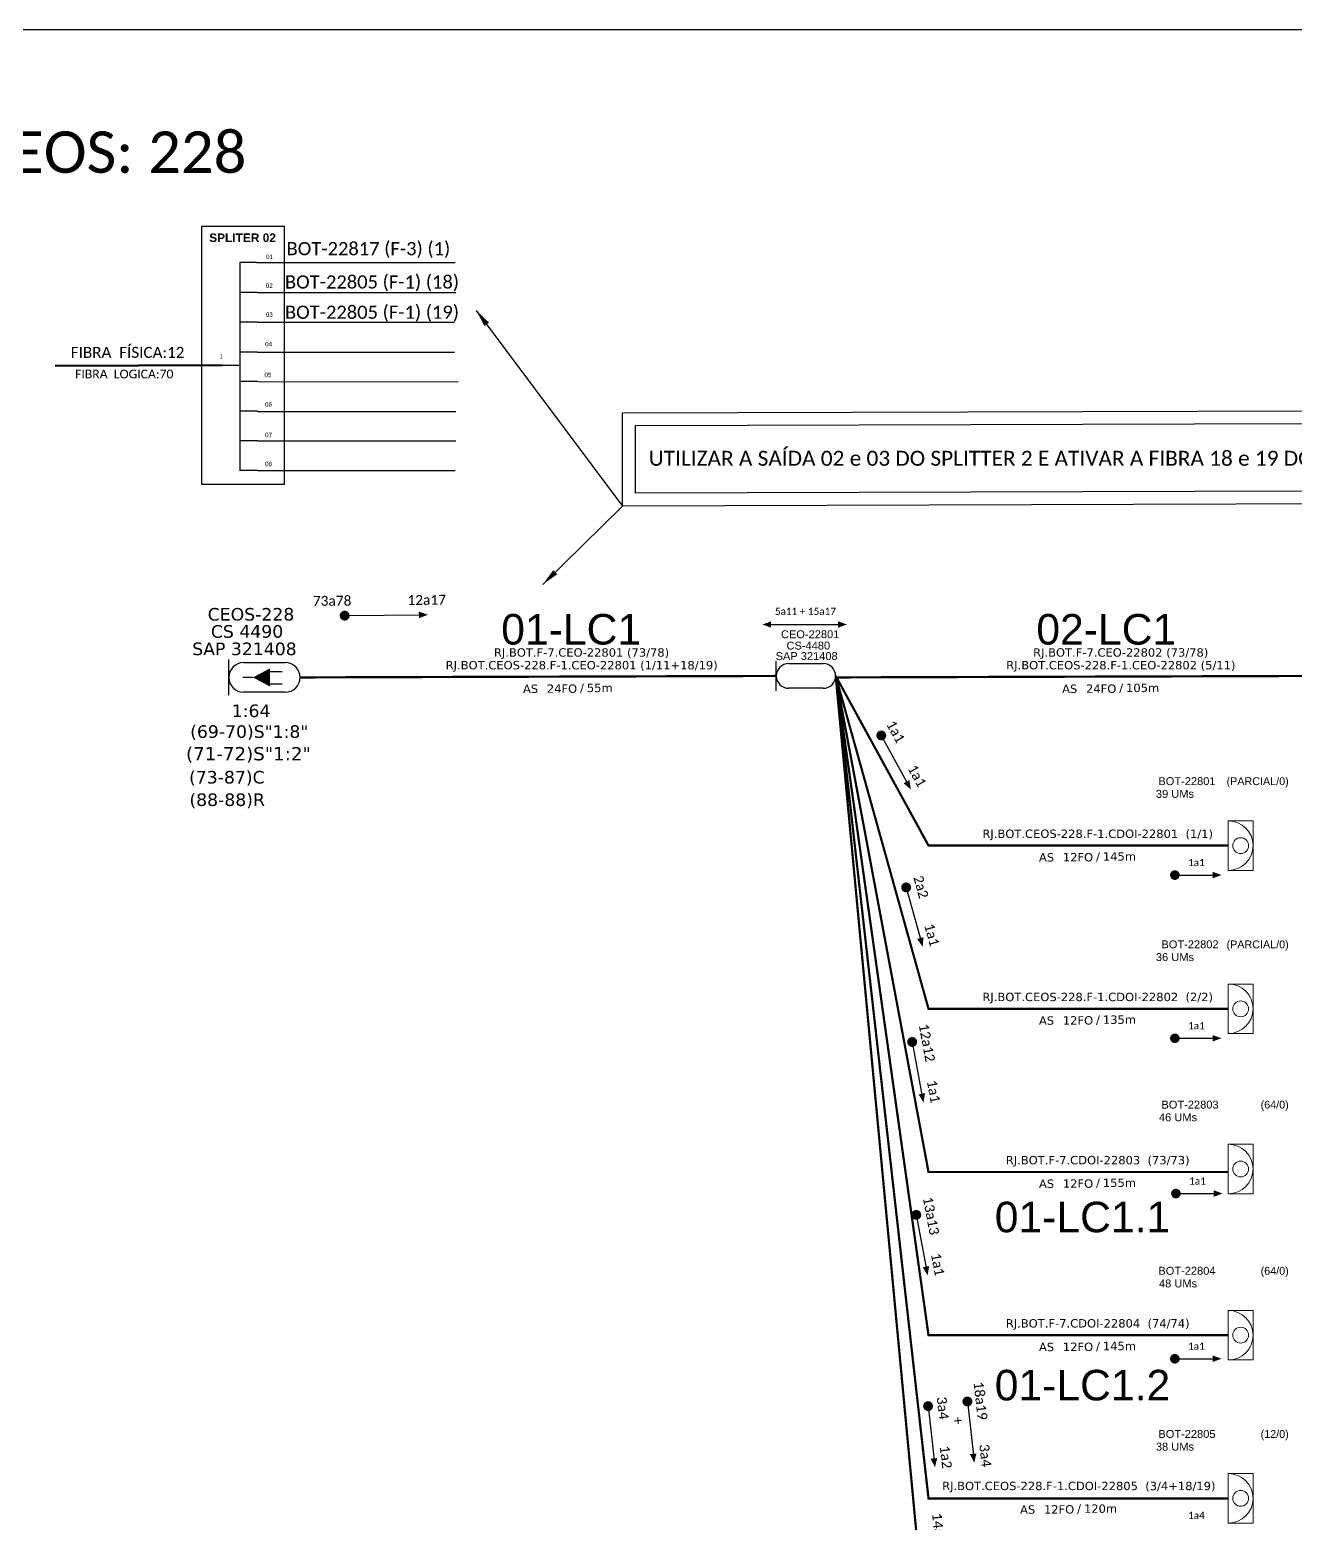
# Model space of a CAD drawing. Header units: millimetres. Extents: x 27927 to 28766, y 293409 to 294003.
# Drawn here: x 28255.1 to 28545.1, y 293661.2 to 294003.5 of the extents above; entities that cross this region are included whole.
import ezdxf
from ezdxf.enums import TextEntityAlignment as Align

# ---------------------------------------------------------------- set-up
doc = ezdxf.new("R2010")
doc.units = ezdxf.units.MM
for name, color, linetype, lineweight in [("20.0-LEGENDA DOS CDO'S", 1, 'Continuous', 0), ('20.1-CDO_INTERIOR', 1, 'Continuous', 0), ('20.2-CDO_POSTE', 1, 'Continuous', 5), ('40.1-ETIQUETAS', 1, 'Continuous', 20)]:
    doc.layers.add(name, color=color, linetype=linetype, lineweight=lineweight)
for name, color, linetype in [('20.4-CEOS', 1, 'Continuous'), ('CAP a instalar', 1, 'Continuous'), ('CD a instalar', 1, 'Continuous'), ('SETA', 7, 'Continuous'), ('texto', 255, 'Continuous'), ('UNIFILAR', 7, 'Continuous')]:
    doc.layers.add(name, color=color, linetype=linetype)
doc.styles.add('ARIAL', font='arial.ttf')
doc.styles.add('MtXpl_Calibri', font='calibri.ttf')
doc.styles.add('siredit', font='verdana.ttf')
doc.styles.get("Standard").update_dxf_attribs({"font": 'arial.ttf'})
doc.styles.add('WMF-Calibri0', font='calibri.ttf')
doc.linetypes.add('FENCELINE1', pattern='A,0.25,-0.1,[133,ltypeshp.shx,S=0.1,R=0,X=-0.1,Y=0],-0.1,1', length=1.45)
doc.dimstyles.get("Standard").update_dxf_attribs({"dimtxt": 0.18, "dimasz": 0.18, "dimexe": 0.18, "dimexo": 0.0625, "dimgap": 0.09, "dimtad": 0, "dimtih": 1, "dimtoh": 1, "dimdec": 4, "dimzin": 0, "dimdsep": 46, "dimtxsty": 'Standard', "dimcen": 0.09, "dimadec": 0, "dimazin": 0, "dimtfac": 1, "dimtdec": 4, "dimtofl": 0, "dimtmove": 0, "dimatfit": 3, "dimfxl": 0, "dimtolj": 1, "dimtzin": 0, "dimarcsym": 0})

# ---------------------------------------------------------------- blocks, each defined once
blk = doc.blocks.new('ETIQUETA_RS5F')
at = {"layer": '40.1-ETIQUETAS', "color": 0, "style": 'siredit'}
blk.add_text('/', height=1.5, dxfattribs=at).set_placement((1.58, -1.95), align=Align.MIDDLE_RIGHT)
for tag, p in [('ETIQUETA_R_SECUNDARIA', (1.21, 2.1)), ('ETIQUETA_R_PRIMARIA', (1.21, 4.1)), ('F_ATIVAS/F_MORTAS', (1.14, -4.24))]:
    blk.add_attdef(tag, text='', height=1.5, dxfattribs=at).set_placement(p, align=Align.MIDDLE_CENTER)
for tag, p in [('TIPO_CABO', (-6.58, -2.12)), ('CAP_CABO', (0.4, -2.09))]:
    blk.add_attdef(tag, text='', height=1.5, dxfattribs=at).set_placement(p, align=Align.MIDDLE_RIGHT)
blk.add_attdef('METROS', text='', height=1.5, dxfattribs=at).set_placement((2.14, -1.95), align=Align.MIDDLE_LEFT)
for tag, p in [('FUSÃO_1', (0.85, -8.39)), ('FUSÃO_2', (0.85, -10.6)), ('FUSÃO_3', (0.85, -12.93)), ('FUSÃO_4', (0.85, -15.14)), ('FUSÃO_5', (0.85, -17.16))]:
    blk.add_attdef(tag, text='', height=1.5, dxfattribs=at).set_placement(p, align=Align.CENTER)
blk = doc.blocks.new('CDOI_INT')
at = {"layer": '20.1-CDO_INTERIOR', "color": 0, "lineweight": 18}
blk.add_lwpolyline([(4.25, -4.25), (4.25, 4.25), (0, 4.25), (0, -4.25)], close=True, dxfattribs=at)
blk.add_circle((2.12, 0), 1.36, dxfattribs=at)
blk.add_arc((0, 0), 4.25, 270, 90, dxfattribs=at)
at = {"layer": "20.0-LEGENDA DOS CDO'S", "color": 0, "style": 'ARIAL'}
for tag, p in [('CDO_N', (-0.08, 10.38)), ('SPLITER_1', (21.18, 10.38)), ('SURVEY', (-0.08, 8.2)), ('SPLITER_2', (21.19, 8.68)), ('SAP', (-0.08, 6.23)), ('1:XX', (5.94, -2.22)), ('UMS', (5.94, -4.24))]:
    blk.add_attdef(tag, p, '', height=1.36, dxfattribs=at)
blk.add_attdef('FIBRAS_UTILIZADAS', text='', height=1.36, dxfattribs=at).set_placement((15.34, 10.38), align=Align.CENTER)
blk = doc.blocks.new('CDOE-TEXTO PADRÃO')
at = {"layer": "20.0-LEGENDA DOS CDO'S", "color": 0, "style": 'ARIAL'}
for tag, p in [('CDO_N', (0.49, 7.39)), ('SAP', (0.51, 1.67)), ('CORDOALHA', (0.5, 4.33)), ('SPLITER_1', (0.59, -0.91)), ('SPLITER_2', (0.6, -3.55)), ('(XX-XX_F)S', (0.54, -8.29)), ('(XX-XX_L)S', (0.55, -10.83)), ('UMS', (0.55, -13.15))]:
    blk.add_attdef(tag, p, '', height=1.7, rotation=0.118, dxfattribs=at)
blk.add_attdef('FIBRAS_UTILIZADAS', text='', height=1.7, rotation=0.118, dxfattribs=at).set_placement((19.77, 7.43), align=Align.CENTER)
blk = doc.blocks.new('CEO')
at = {"layer": '20.4-CEOS', "color": 0}
for p, q in [((33949.46, 58973.81), (33949.46, 58980.64)), ((33952.29, 58980.06), (33960.24, 58980.06)), ((33960.24, 58974.39), (33952.29, 58974.39))]:
    blk.add_line(p, q, dxfattribs=at)
for centre, start, end in [((33952.29, 58977.22), 90, 270), ((33960.24, 58977.22), 270, 90)]:
    blk.add_arc(centre, 2.83, start, end, dxfattribs=at)
at = {"layer": '20.4-CEOS', "color": 7, "style": 'siredit'}
for tag, p in [('Nº_DA_CEOS', (33956.27, 58990.52)), ('LOCAL', (33956.27, 58987.31)), ('SAP', (33956.27, 58983.82)), ('RACIO_SPLITAGEM', (33956.27, 58972.74)), ('FIBRAS_SPLITTER', (33956.27, 58968.71)), ('FIBRAS_TOP_C', (33956.27, 58965.14)), ('RESERVA_FINAIS', (33956.27, 58962.02))]:
    blk.add_attdef(tag, text='', height=2.4, dxfattribs=at).set_placement(p, align=Align.TOP_CENTER)

msp = doc.modelspace()

# ---------------------------------------------------------------- linework, layer by layer
msp.add_lwpolyline([(27927.35, 293409.45), (28765.92, 293409.45), (28765.92, 294003.45), (27927.35, 294003.45), (27927.35, 293409.45)])
at = {"color": 7}
msp.add_lwpolyline([(28294.41, 293899.34), (28313.42, 293899.34), (28313.42, 293958.36), (28294.41, 293958.36)], close=True, dxfattribs=at)
at = {"color": 1}
for points in [[(28390.94, 293915.68), (28601.79, 293916.29), (28601.79, 293894.94), (28390.94, 293894.32)], [(28393.87, 293912.74), (28598.85, 293913.36), (28598.85, 293897.87), (28393.87, 293897.26)]]:
    msp.add_lwpolyline(points, close=True, dxfattribs=at)
at = {"color": 7, "const_width": 1.13}
for points in [[(28326.68, 293869.2, 1), (28327.81, 293869.21, 1)], [(28449.98, 293842.23, 1), (28450.52, 293841.24, 1)], [(28455.79, 293807.46, 1), (28456.1, 293806.38, 1)], [(28457.22, 293772.05, 1), (28457.43, 293770.94, 1)], [(28458.17, 293732.42, 1), (28458.38, 293731.31, 1)], [(28469.91, 293689.66, 1), (28470.04, 293688.54, 1)], [(28460.9, 293688.6, 1), (28461.04, 293687.48, 1)]]:
    msp.add_lwpolyline(points, format="xyb", close=True, dxfattribs=at)
at = {"const_width": 1.1}
for points in [[(28516.99, 293809.73, 1), (28518.09, 293809.73, 1)], [(28516.99, 293772.33, 1), (28518.09, 293772.33, 1)], [(28517.24, 293736.74, 1), (28518.34, 293736.74, 1)], [(28516.99, 293698.89, 1), (28518.09, 293698.89, 1)]]:
    msp.add_lwpolyline(points, format="xyb", close=True, dxfattribs=at)
at = {"layer": '20.4-CEOS', "color": 5}
for p, q in [((28304.08, 293858.44), (28313.62, 293858.44)), ((28313.62, 293851.64), (28304.08, 293851.64))]:
    msp.add_line(p, q, dxfattribs=at)
for points in [[(28300.68, 293850.94), (28300.68, 293859.14)], [(28306.22, 293855.04), (28303.92, 293855.04)], [(28309.98, 293856.39), (28312.88, 293856.39)], [(28309.98, 293853.56), (28312.88, 293853.56)]]:
    msp.add_lwpolyline(points, dxfattribs=at)
msp.add_lwpolyline([(28306.22, 293855.04, 0, 4.2, 0), (28310.15, 293855.04, 4.2, 4.2, 0)], format="xyseb", dxfattribs=at)
for centre, start, end in [((28304.08, 293855.04), 90, 270), ((28313.62, 293855.04), 270, 90)]:
    msp.add_arc(centre, 3.4, start, end, dxfattribs=at)
at = {"layer": 'CAP a instalar', "color": 5, "linetype": 'FENCELINE1', "ltscale": 5, "const_width": 0.513}
msp.add_lwpolyline([(28317.02, 293855.04), (28426.17, 293855.38)], dxfattribs=at)
at = {"layer": 'CAP a instalar', "color": 0, "linetype": 'FENCELINE1', "ltscale": 5.3, "const_width": 0.513}
for points in [[(28529.79, 293629.49), (28461.07, 293629.49), (28439.79, 293855.38)], [(28529.79, 293704.29), (28461.07, 293704.29), (28439.79, 293855.38)], [(28529.79, 293741.7), (28461.07, 293741.7), (28439.79, 293855.38)]]:
    msp.add_lwpolyline(points, dxfattribs=at)
at = {"layer": 'CAP a instalar', "color": 0, "linetype": 'FENCELINE1', "ltscale": 5, "const_width": 0.513}
msp.add_lwpolyline([(28439.79, 293855.04), (28548.94, 293855.38)], dxfattribs=at)
at = {"layer": 'CD a instalar', "color": 8, "linetype": 'FENCELINE1', "ltscale": 5, "const_width": 0.513}
for points in [[(28529.79, 293816.51), (28461.07, 293816.51), (28439.79, 293855.39)], [(28529.79, 293779.1), (28461.07, 293779.1), (28439.79, 293855.38)]]:
    msp.add_lwpolyline(points, dxfattribs=at)
at = {"layer": 'CD a instalar', "color": 1, "linetype": 'FENCELINE1', "ltscale": 5, "const_width": 0.513}
msp.add_lwpolyline([(28529.79, 293666.89), (28461.07, 293666.89), (28439.79, 293855.38)], dxfattribs=at)
at = {"layer": 'SETA', "color": 7}
for points in [[(28327.24, 293869.21), (28345.32, 293869.38)], [(28450.25, 293841.74), (28456.55, 293830.2)], [(28455.95, 293806.92), (28459.46, 293794.26)], [(28457.33, 293771.5), (28459.73, 293758.57)], [(28458.27, 293731.86), (28460.68, 293718.94)], [(28460.97, 293688.04), (28462.43, 293674.98)], [(28469.97, 293689.1), (28471.43, 293676.04)]]:
    msp.add_lwpolyline(points, dxfattribs=at)
at = {"layer": 'SETA'}
for points in [[(28424.23, 293867.16), (28441.11, 293867.16)], [(28517.54, 293809.73), (28526.98, 293809.73)], [(28517.54, 293772.33), (28526.98, 293772.33)], [(28517.79, 293736.74), (28527.23, 293736.74)], [(28517.54, 293698.89), (28526.98, 293698.89)]]:
    msp.add_lwpolyline(points, dxfattribs=at)
at = {"layer": 'SETA', "color": 7}
for points in [[(28344.23, 293870.13), (28346.32, 293869.4), (28344.26, 293868.62)], [(28456.69, 293831.51), (28457.04, 293829.34), (28455.37, 293830.78)], [(28459.9, 293795.5), (28459.74, 293793.3), (28458.45, 293795.09)], [(28460.28, 293759.78), (28459.93, 293757.6), (28458.8, 293759.49)], [(28461.22, 293720.14), (28460.87, 293717.97), (28459.74, 293719.86)], [(28472.06, 293677.2), (28471.55, 293675.06), (28470.56, 293677.02)], [(28463.06, 293676.13), (28462.55, 293673.99), (28461.56, 293675.96)]]:
    msp.add_solid(points, dxfattribs=at)
at = {"layer": 'SETA'}
for points in [[(28424.99, 293867.9), (28422.98, 293867.17), (28424.99, 293866.44)], [(28440.35, 293867.9), (28442.36, 293867.17), (28440.35, 293866.44)], [(28526.23, 293810.48), (28528.24, 293809.74), (28526.23, 293809.01)], [(28526.23, 293773.07), (28528.24, 293772.34), (28526.23, 293771.61)], [(28526.47, 293737.49), (28528.48, 293736.76), (28526.47, 293736.02)], [(28526.23, 293699.63), (28528.24, 293698.9), (28526.23, 293698.17)]]:
    msp.add_solid(points, dxfattribs=at)
at = {"layer": 'UNIFILAR', "color": 7, "linetype": 'Continuous'}
for p, q in [((28303.18, 293950.17), (28303.18, 293902.4)), ((28307.05, 293950.17), (28303.18, 293950.17)), ((28307.24, 293943.26), (28303.38, 293943.26)), ((28307.24, 293936.45), (28303.38, 293936.45)), ((28299.17, 293926.6), (28303.16, 293926.6)), ((28307.24, 293929.61), (28303.38, 293929.61)), ((28307.24, 293922.83), (28303.38, 293922.83)), ((28307.24, 293916.04), (28303.38, 293916.04)), ((28307.24, 293909.24), (28303.38, 293909.24)), ((28307.24, 293902.44), (28303.38, 293902.44))]:
    msp.add_line(p, q, dxfattribs=at)
at = {"layer": 'UNIFILAR', "color": 10, "linetype": 'Continuous'}
for p, q in [((28307.05, 293950.17), (28352.56, 293950.16)), ((28307.24, 293943.26), (28352.75, 293943.25)), ((28307.24, 293936.46), (28352.41, 293936.46)), ((28307.24, 293929.62), (28352.41, 293929.61)), ((28307.24, 293922.83), (28353.27, 293922.82)), ((28307.24, 293916.02), (28352.75, 293916.01)), ((28307.24, 293909.25), (28352.75, 293909.25)), ((28307.24, 293902.47), (28352.56, 293902.46))]:
    msp.add_line(p, q, dxfattribs=at)
at = {"layer": 'UNIFILAR', "color": 1, "linetype": 'Continuous', "lineweight": 60}
msp.add_line((28299.17, 293926.6), (28260.9, 293926.48), dxfattribs=at)

# ---------------------------------------------------------------- block references
at = {"color": 5}
msp.add_blockref('CEO', (-5523.29, 234878.16), dxfattribs=at)
at = {"layer": '20.2-CDO_POSTE', "color": 5}
ref = msp.add_blockref('CDOE-TEXTO PADRÃO', (28427.13, 293858.67), dxfattribs=dict(at, xscale=1.067418450900318, yscale=1.067418450900318, zscale=1.067418450900318))
ref.add_attrib('CDO_N', 'CEO-22801', (28427.25, 293864.02), dxfattribs={"layer": "20.0-LEGENDA DOS CDO'S", "color": 0, "height": 1.814, "rotation": 0.118, "style": 'ARIAL'})
ref.add_attrib('CORDOALHA', 'CS-4480', (28428.52, 293861.42), dxfattribs={"layer": "20.0-LEGENDA DOS CDO'S", "color": 0, "height": 1.814, "rotation": 0.118, "style": 'ARIAL'})
ref.add_attrib('SAP', 'SAP 321408', (28426.02, 293859.01), dxfattribs={"layer": "20.0-LEGENDA DOS CDO'S", "color": 0, "height": 1.814, "rotation": 0.118, "style": 'ARIAL'})
at = {"layer": '40.1-ETIQUETAS', "color": 0}
ref = msp.add_blockref('ETIQUETA_RS5F', (28503.65, 293855.15), dxfattribs=dict(at, xscale=1.280902120836367, yscale=1.280902120836367, zscale=1.280902120836367))
ref.add_attrib('ETIQUETA_R_PRIMARIA', 'RJ.BOT.F-7.CEO-22802 (73/78)', dxfattribs={"color": 0, "height": 1.9214, "style": 'siredit'}).set_placement((28505.12, 293860.76), align=Align.MIDDLE_CENTER)
ref.add_attrib('ETIQUETA_R_SECUNDARIA', 'RJ.BOT.CEOS-228.F-1.CEO-22802 (5/11)', dxfattribs={"color": 0, "height": 1.9214, "style": 'siredit'}).set_placement((28505.16, 293857.85), align=Align.MIDDLE_CENTER)
ref.add_attrib('TIPO_CABO', 'AS', dxfattribs={"color": 0, "height": 1.921, "style": 'siredit'}).set_placement((28495.17, 293852.44), align=Align.MIDDLE_RIGHT)
ref.add_attrib('CAP_CABO', '24FO', dxfattribs={"color": 0, "height": 1.921, "style": 'siredit'}).set_placement((28504.12, 293852.47), align=Align.MIDDLE_RIGHT)
ref.add_attrib('METROS', '105m', dxfattribs={"color": 0, "height": 1.921, "style": 'siredit'}).set_placement((28506.35, 293852.65), align=Align.MIDDLE_LEFT)
at = {"layer": 'CAP a instalar', "color": 0, "linetype": 'FENCELINE1', "ltscale": 5}
ref = msp.add_blockref('CDOI_INT', (28529.79, 293742.38), dxfattribs=dict(at, xscale=1.33473017723919, yscale=1.33473017723919, zscale=1.33473017723919))
ref.add_attrib('CDO_N', 'BOT-22803   ', dxfattribs={"layer": "20.0-LEGENDA DOS CDO'S", "color": 0, "height": 1.8156, "style": 'ARIAL'}).set_placement((28529.68, 293756.23), align=Align.RIGHT)
ref.add_attrib('FIBRAS_UTILIZADAS', '        (64/0)', dxfattribs={"layer": "20.0-LEGENDA DOS CDO'S", "color": 0, "height": 1.7905, "style": 'ARIAL', "width": 0.986168}).set_placement((28543.64, 293756.23), align=Align.RIGHT)
ref.add_attrib('SURVEY', '46 UMs          ', dxfattribs={"layer": "20.0-LEGENDA DOS CDO'S", "color": 0, "height": 1.8156, "style": 'ARIAL'}).set_placement((28529.68, 293753.32), align=Align.RIGHT)
at = {"layer": 'CAP a instalar', "color": 0, "linetype": 'FENCELINE1', "ltscale": 5.3}
ref = msp.add_blockref('ETIQUETA_RS5F', (28498.34, 293741.72), dxfattribs=dict(at, xscale=1.280902120837365, yscale=1.280902120837365, zscale=1.280902120837365))
ref.add_attrib('ETIQUETA_R_SECUNDARIA', 'RJ.BOT.F-7.CDOI-22803  (73/73)', dxfattribs={"layer": '40.1-ETIQUETAS', "color": 0, "height": 1.9214, "style": 'siredit'}).set_placement((28499.85, 293744.41), align=Align.MIDDLE_CENTER)
ref.add_attrib('TIPO_CABO', 'AS', dxfattribs={"layer": '40.1-ETIQUETAS', "color": 0, "height": 1.921, "style": 'siredit'}).set_placement((28489.86, 293739.01), align=Align.MIDDLE_RIGHT)
ref.add_attrib('CAP_CABO', '12FO', dxfattribs={"layer": '40.1-ETIQUETAS', "color": 0, "height": 1.921, "style": 'siredit'}).set_placement((28498.81, 293739.04), align=Align.MIDDLE_RIGHT)
ref.add_attrib('METROS', '155m', dxfattribs={"layer": '40.1-ETIQUETAS', "color": 0, "height": 1.921, "style": 'siredit'}).set_placement((28501.04, 293739.22), align=Align.MIDDLE_LEFT)
at = {"layer": 'CAP a instalar', "color": 0, "linetype": 'FENCELINE1', "ltscale": 5}
ref = msp.add_blockref('CDOI_INT', (28529.79, 293704.29), dxfattribs=dict(at, xscale=1.33473017723919, yscale=1.33473017723919, zscale=1.33473017723919))
ref.add_attrib('CDO_N', 'BOT-22804    ', dxfattribs={"layer": "20.0-LEGENDA DOS CDO'S", "color": 0, "height": 1.8156, "style": 'ARIAL'}).set_placement((28529.68, 293718.15), align=Align.RIGHT)
ref.add_attrib('FIBRAS_UTILIZADAS', '        (64/0)', dxfattribs={"layer": "20.0-LEGENDA DOS CDO'S", "color": 0, "height": 1.7905, "style": 'ARIAL', "width": 0.986168}).set_placement((28543.64, 293718.15), align=Align.RIGHT)
ref.add_attrib('SURVEY', '48 UMs          ', dxfattribs={"layer": "20.0-LEGENDA DOS CDO'S", "color": 0, "height": 1.8156, "style": 'ARIAL'}).set_placement((28529.68, 293715.24), align=Align.RIGHT)
at = {"layer": 'CAP a instalar', "color": 0, "linetype": 'FENCELINE1', "ltscale": 5.3}
ref = msp.add_blockref('ETIQUETA_RS5F', (28498.34, 293704.31), dxfattribs=dict(at, xscale=1.280902120837365, yscale=1.280902120837365, zscale=1.280902120837365))
ref.add_attrib('ETIQUETA_R_SECUNDARIA', 'RJ.BOT.F-7.CDOI-22804  (74/74)', dxfattribs={"layer": '40.1-ETIQUETAS', "color": 0, "height": 1.9214, "style": 'siredit'}).set_placement((28499.85, 293707.01), align=Align.MIDDLE_CENTER)
ref.add_attrib('TIPO_CABO', 'AS', dxfattribs={"layer": '40.1-ETIQUETAS', "color": 0, "height": 1.921, "style": 'siredit'}).set_placement((28489.86, 293701.6), align=Align.MIDDLE_RIGHT)
ref.add_attrib('CAP_CABO', '12FO', dxfattribs={"layer": '40.1-ETIQUETAS', "color": 0, "height": 1.921, "style": 'siredit'}).set_placement((28498.81, 293701.63), align=Align.MIDDLE_RIGHT)
ref.add_attrib('METROS', '145m', dxfattribs={"layer": '40.1-ETIQUETAS', "color": 0, "height": 1.921, "style": 'siredit'}).set_placement((28501.04, 293701.81), align=Align.MIDDLE_LEFT)
at = {"layer": 'CD a instalar', "color": 8, "linetype": 'FENCELINE1', "ltscale": 5}
ref = msp.add_blockref('CDOI_INT', (28529.79, 293816.5), dxfattribs=dict(at, xscale=1.33473017723919, yscale=1.33473017723919, zscale=1.33473017723919))
ref.add_attrib('CDO_N', 'BOT-22801    ', dxfattribs={"layer": "20.0-LEGENDA DOS CDO'S", "color": 0, "height": 1.8156, "style": 'ARIAL'}).set_placement((28529.68, 293830.36), align=Align.RIGHT)
ref.add_attrib('FIBRAS_UTILIZADAS', '        (PARCIAL/0)', dxfattribs={"layer": "20.0-LEGENDA DOS CDO'S", "color": 0, "height": 1.7905, "style": 'ARIAL', "width": 0.986168}).set_placement((28543.64, 293830.36), align=Align.RIGHT)
ref.add_attrib('SURVEY', '    39 UMs           ', dxfattribs={"layer": "20.0-LEGENDA DOS CDO'S", "color": 0, "height": 1.8156, "style": 'ARIAL'}).set_placement((28529.68, 293827.45), align=Align.RIGHT)
ref = msp.add_blockref('ETIQUETA_RS5F', (28498.34, 293816.52), dxfattribs=dict(at, xscale=1.280902120837365, yscale=1.280902120837365, zscale=1.280902120837365))
ref.add_attrib('ETIQUETA_R_SECUNDARIA', 'RJ.BOT.CEOS-228.F-1.CDOI-22801  (1/1)', dxfattribs={"layer": '40.1-ETIQUETAS', "color": 0, "height": 1.9214, "style": 'siredit'}).set_placement((28499.85, 293819.21), align=Align.MIDDLE_CENTER)
ref.add_attrib('TIPO_CABO', 'AS', dxfattribs={"layer": '40.1-ETIQUETAS', "color": 0, "height": 1.921, "style": 'siredit'}).set_placement((28489.86, 293813.81), align=Align.MIDDLE_RIGHT)
ref.add_attrib('CAP_CABO', '12FO', dxfattribs={"layer": '40.1-ETIQUETAS', "color": 0, "height": 1.921, "style": 'siredit'}).set_placement((28498.81, 293813.84), align=Align.MIDDLE_RIGHT)
ref.add_attrib('METROS', '145m', dxfattribs={"layer": '40.1-ETIQUETAS', "color": 0, "height": 1.921, "style": 'siredit'}).set_placement((28501.04, 293814.02), align=Align.MIDDLE_LEFT)
ref = msp.add_blockref('CDOI_INT', (28529.79, 293779.1), dxfattribs=dict(at, xscale=1.33473017723919, yscale=1.33473017723919, zscale=1.33473017723919))
ref.add_attrib('CDO_N', 'BOT-22802   ', dxfattribs={"layer": "20.0-LEGENDA DOS CDO'S", "color": 0, "height": 1.8156, "style": 'ARIAL'}).set_placement((28529.68, 293792.96), align=Align.RIGHT)
ref.add_attrib('FIBRAS_UTILIZADAS', '        (PARCIAL/0)', dxfattribs={"layer": "20.0-LEGENDA DOS CDO'S", "color": 0, "height": 1.7905, "style": 'ARIAL', "width": 0.986168}).set_placement((28543.64, 293792.96), align=Align.RIGHT)
ref.add_attrib('SURVEY', '    36 UMs           ', dxfattribs={"layer": "20.0-LEGENDA DOS CDO'S", "color": 0, "height": 1.8156, "style": 'ARIAL'}).set_placement((28529.68, 293790.04), align=Align.RIGHT)
ref = msp.add_blockref('ETIQUETA_RS5F', (28498.34, 293779.12), dxfattribs=dict(at, xscale=1.280902120837365, yscale=1.280902120837365, zscale=1.280902120837365))
ref.add_attrib('ETIQUETA_R_SECUNDARIA', 'RJ.BOT.CEOS-228.F-1.CDOI-22802  (2/2)', dxfattribs={"layer": '40.1-ETIQUETAS', "color": 0, "height": 1.9214, "style": 'siredit'}).set_placement((28499.85, 293781.81), align=Align.MIDDLE_CENTER)
ref.add_attrib('TIPO_CABO', 'AS', dxfattribs={"layer": '40.1-ETIQUETAS', "color": 0, "height": 1.921, "style": 'siredit'}).set_placement((28489.86, 293776.41), align=Align.MIDDLE_RIGHT)
ref.add_attrib('CAP_CABO', '12FO', dxfattribs={"layer": '40.1-ETIQUETAS', "color": 0, "height": 1.921, "style": 'siredit'}).set_placement((28498.81, 293776.44), align=Align.MIDDLE_RIGHT)
ref.add_attrib('METROS', '135m', dxfattribs={"layer": '40.1-ETIQUETAS', "color": 0, "height": 1.921, "style": 'siredit'}).set_placement((28501.04, 293776.61), align=Align.MIDDLE_LEFT)
at = {"layer": 'CD a instalar', "color": 1, "linetype": 'FENCELINE1', "ltscale": 5}
ref = msp.add_blockref('CDOI_INT', (28529.79, 293666.89), dxfattribs=dict(at, xscale=1.33473017723919, yscale=1.33473017723919, zscale=1.33473017723919))
ref.add_attrib('CDO_N', 'BOT-22805    ', dxfattribs={"layer": "20.0-LEGENDA DOS CDO'S", "color": 0, "height": 1.8156, "style": 'ARIAL'}).set_placement((28529.68, 293680.75), align=Align.RIGHT)
ref.add_attrib('FIBRAS_UTILIZADAS', '        (12/0)', dxfattribs={"layer": "20.0-LEGENDA DOS CDO'S", "color": 0, "height": 1.7905, "style": 'ARIAL', "width": 0.986168}).set_placement((28543.64, 293680.75), align=Align.RIGHT)
ref.add_attrib('SURVEY', '    38 UMs           ', dxfattribs={"layer": "20.0-LEGENDA DOS CDO'S", "color": 0, "height": 1.8156, "style": 'ARIAL'}).set_placement((28529.68, 293677.84), align=Align.RIGHT)
ref = msp.add_blockref('ETIQUETA_RS5F', (28494, 293667.05), dxfattribs=dict(at, xscale=1.280902120837365, yscale=1.280902120837365, zscale=1.280902120837365))
ref.add_attrib('ETIQUETA_R_SECUNDARIA', 'RJ.BOT.CEOS-228.F-1.CDOI-22805  (3/4+18/19)', dxfattribs={"layer": '40.1-ETIQUETAS', "color": 0, "height": 1.9214, "style": 'siredit'}).set_placement((28495.52, 293669.74), align=Align.MIDDLE_CENTER)
ref.add_attrib('TIPO_CABO', 'AS', dxfattribs={"layer": '40.1-ETIQUETAS', "color": 0, "height": 1.921, "style": 'siredit'}).set_placement((28485.53, 293664.34), align=Align.MIDDLE_RIGHT)
ref.add_attrib('CAP_CABO', '12FO', dxfattribs={"layer": '40.1-ETIQUETAS', "color": 0, "height": 1.921, "style": 'siredit'}).set_placement((28494.47, 293664.37), align=Align.MIDDLE_RIGHT)
ref.add_attrib('METROS', '120m', dxfattribs={"layer": '40.1-ETIQUETAS', "color": 0, "height": 1.921, "style": 'siredit'}).set_placement((28496.71, 293664.54), align=Align.MIDDLE_LEFT)

# ---------------------------------------------------------------- texts
at = {"color": 1, "style": 'WMF-Calibri0'}
msp.add_text('UTILIZAR A SAÍDA 02 e 03 DO SPLITTER 2 E ATIVAR A FIBRA 18 e 19 DO CABO DE 24FO (F-1)', height=3.4259, dxfattribs=at).set_placement((28396.95, 293903.55))
at = {"color": 1, "style": 'MtXpl_Calibri'}
for s, p in [('18a19', (28471.4, 293693.52)), ('3a4', (28472.69, 293679.21))]:
    msp.add_text(s, height=2.261, rotation=276.3122, dxfattribs=at).set_placement(p)
at = {"style": 'MtXpl_Calibri'}
msp.add_text('+', height=2.26, rotation=276.3122, dxfattribs=at).set_placement((28466.63, 293685.45))
at = {"color": 5, "char_height": 2.2605, "width": 166.8764, "attachment_point": 5}
for s, insert, rotation in [('{\\fCalibri|b0|i0|c0|p34;\\C256;73a78}', (28324.36, 293872.59), 0.4433), ('{\\fCalibri|b0|i0|c0|p34;\\C256;12a17}', (28346.04, 293872.8), 0.4433), ('{\\fCalibri|b0|i0|c0|p34;\\C256;1a1}', (28453.54, 293842.59), 298.5659), ('{\\fCalibri|b0|i0|c0|p34;\\C256;1a1}', (28458.45, 293832.47), 298.5659), ('{\\fCalibri|b0|i0|c0|p34;\\C256;2a2}', (28459.34, 293807.01), 285.4552), ('{\\fCalibri|b0|i0|c0|p34;\\C256;1a1}', (28461.83, 293796.03), 285.4552), ('{\\fCalibri|b0|i0|c0|p34;\\C256;12a12}', (28460.72, 293771.29), 280.4745), ('{\\fCalibri|b0|i0|c0|p34;\\C256;1a1}', (28462.25, 293760.14), 280.4745), ('{\\fCalibri|b0|i0|c0|p34;\\C256;13a13}', (28461.66, 293731.65), 280.4713), ('{\\fCalibri|b0|i0|c0|p34;\\C256;1a1}', (28463.19, 293720.51), 280.4713), ('{\\fCalibri|b0|i0|c0|p34;\\C256;3a4}', (28464.33, 293687.58), 276.3122), ('{\\fCalibri|b0|i0|c0|p34;\\C256;1a2}', (28465.05, 293676.35), 276.3122), ('{\\fCalibri|b0|i0|c0|p34;\\C256;14a14}', (28463.4, 293659.14), 275.2459)]:
    msp.add_mtext(s, dxfattribs=dict(at, insert=insert, rotation=rotation))
at = {"char_height": 1.6473, "width": 27.8482, "attachment_point": 5}
for s, insert in [('{\\fCalibri|b0|i0|c0|p34;\\C7;5a11 + 15a17}', (28432.86, 293870.19)), ('{\\fCalibri|b0|i0|c0|p34;\\C7;1a1}', (28522.48, 293812.61)), ('{\\fCalibri|b0|i0|c0|p34;\\C7;1a1}', (28522.48, 293775.21)), ('{\\fCalibri|b0|i0|c0|p34;\\C7;1a1}', (28522.72, 293739.63)), ('{\\fCalibri|b0|i0|c0|p34;\\C7;1a1}', (28522.48, 293701.77)), ('{\\fCalibri|b0|i0|c0|p34;\\C7;1a4}', (28522.48, 293663))]:
    msp.add_mtext(s, dxfattribs=dict(at, insert=insert))
at = {"layer": '20.4-CEOS', "color": 5, "style": 'siredit'}
for s, p in [('CEOS-228', (28305.77, 293870.95)), ('CS 4490', (28304.86, 293867.02)), ('SAP 321408', (28304.27, 293863.03)), ('1:64', (28305.8, 293848.83)), ('(69-70)S"1:8"', (28305.36, 293844.07)), ('(73-87)C', (28300.23, 293833.61)), ('(88-88)R', (28300.31, 293828.46))]:
    msp.add_text(s, height=2.881, dxfattribs=at).set_placement(p, align=Align.TOP_CENTER)
msp.add_text('(71-72)S"1:2"', height=3.0463, rotation=359.9796, dxfattribs=at).set_placement((28290.87, 293836.04))
at = {"layer": '40.1-ETIQUETAS', "color": 5, "style": 'siredit'}
msp.add_text('RJ.BOT.F-7.CEO-22801 (73/78)', height=1.9214, dxfattribs=at).set_placement((28381.53, 293860.76), align=Align.MIDDLE_CENTER)
at = {"layer": '40.1-ETIQUETAS', "style": 'siredit'}
msp.add_text('RJ.BOT.CEOS-228.F-1.CEO-22801 (1/11+18/19)', height=1.9214, dxfattribs=at).set_placement((28381.57, 293857.85), align=Align.MIDDLE_CENTER)
at = {"layer": '40.1-ETIQUETAS', "color": 5, "style": 'siredit'}
for s, height, p in [('AS', 1.921, (28371.58, 293852.44)), ('24FO', 1.921, (28380.53, 293852.47)), ('/', 1.92, (28382.08, 293852.65))]:
    msp.add_text(s, height=height, dxfattribs=at).set_placement(p, align=Align.MIDDLE_RIGHT)
msp.add_text('55m', height=1.921, dxfattribs=at).set_placement((28382.76, 293852.65), align=Align.MIDDLE_LEFT)
at = {"layer": 'texto', "color": 1, "style": 'MtXpl_Calibri'}
for s, p in [('BOT-22805 (F-1) (18)', (28313.55, 293944.17)), ('BOT-22805 (F-1) (19)', (28313.55, 293937.23))]:
    msp.add_text(s, height=3.0175, dxfattribs=at).set_placement(p)
at = {"layer": 'texto'}
for s, insert, char_height, width, attachment_point in [('{\\fCalibri|b0|i0|c0|p34;\\C7;SPLITTER CEOS: 228}', (28245.19, 293975.37), 9.504, 144.8326, 5), ('{\\fArial|b1|i0|c0|p34;\\C10;SPLITER 02}', (28303.83, 293955.8), 1.9528, 19.008, 5), ('{\\fCalibri|b0|i0|c0|p34;\\C7;BOT-22817 (F-3) (1)}', (28313.92, 293954.82), 3.0175, 74.1359, 1), ('\\C7;\\fArial|b0|i0|;\\H1.0273588255048;01 ', (28310.01, 293951.43), 1.9528, 3.9163, 5), ('\\C7;\\fArial|b0|i0|;\\H1.0273588255048;02 ', (28309.96, 293944.83), 1.9528, 4.134, 5), ('\\C7;\\fArial|b0|i0|;\\H1.0273588255048;03 ', (28309.96, 293938.17), 1.9528, 3.8016, 5), ('{\\fCalibri|b0|i0|c0|p34;\\C7;FIBRA  FÍSICA:12}', (28277.48, 293929.52), 2.5145, 38.016, 5), ('\\C7;\\fArial|b0|i0|;\\H1.0273588255048;04 ', (28309.79, 293931.42), 1.9528, 4.134, 5), ('\\C7;\\fArial|b0|i0|;\\H1.0273588255048;1', (28298.98, 293928.61), 1.9528, 1.9343, 5), ('{\\fCalibri|b0|i0|c0|p34;\\C7;FIBRA  LOGICA:70}', (28276.72, 293924.57), 2.0117, 38.016, 5), ('\\C7;\\fArial|b0|i0|;\\H1.0273588255048;05 ', (28309.65, 293924.36), 1.9528, 5.0844, 5), ('\\C7;\\fArial|b0|i0|;\\H1.0273588255048;06 ', (28309.79, 293917.61), 1.9528, 4.134, 5), ('\\C7;\\fArial|b0|i0|;\\H1.0273588255048;07 ', (28309.79, 293910.61), 1.9528, 4.134, 5), ('\\C7;\\fArial|b0|i0|;\\H1.0273588255048;08 ', (28309.79, 293903.96), 1.9528, 4.134, 5)]:
    msp.add_mtext(s, dxfattribs=dict(at, insert=insert, char_height=char_height, width=width, attachment_point=attachment_point))
at = {"layer": 'texto', "color": 3, "char_height": 7, "width": 41.71, "attachment_point": 5}
for s, insert in [('{\\fArial|b0|i0|c0|p34;01-LC1}', (28379.16, 293866.02)), ('{\\fArial|b0|i0|c0|p34;02-LC1}', (28501.82, 293866.02)), ('{\\fArial|b0|i0|c0|p34;01-LC1.1}', (28496.36, 293731.33)), ('{\\fArial|b0|i0|c0|p34;01-LC1.2}', (28496.36, 293692.8))]:
    msp.add_mtext(s, dxfattribs=dict(at, insert=insert))

# ---------------------------------------------------------------- leaders
at = {"color": 1}
for points in [[(28357.41, 293939.16), (28390.94, 293894.32)], [(28372.66, 293876.36), (28390.94, 293894.32)]]:
    msp.add_leader(points, dimstyle='Standard', override={"dimasz": 4, "dimgap": 0.09, "dimtad": 0, "dimzin": 1}, dxfattribs=at)

doc.saveas('drawing.dxf')
